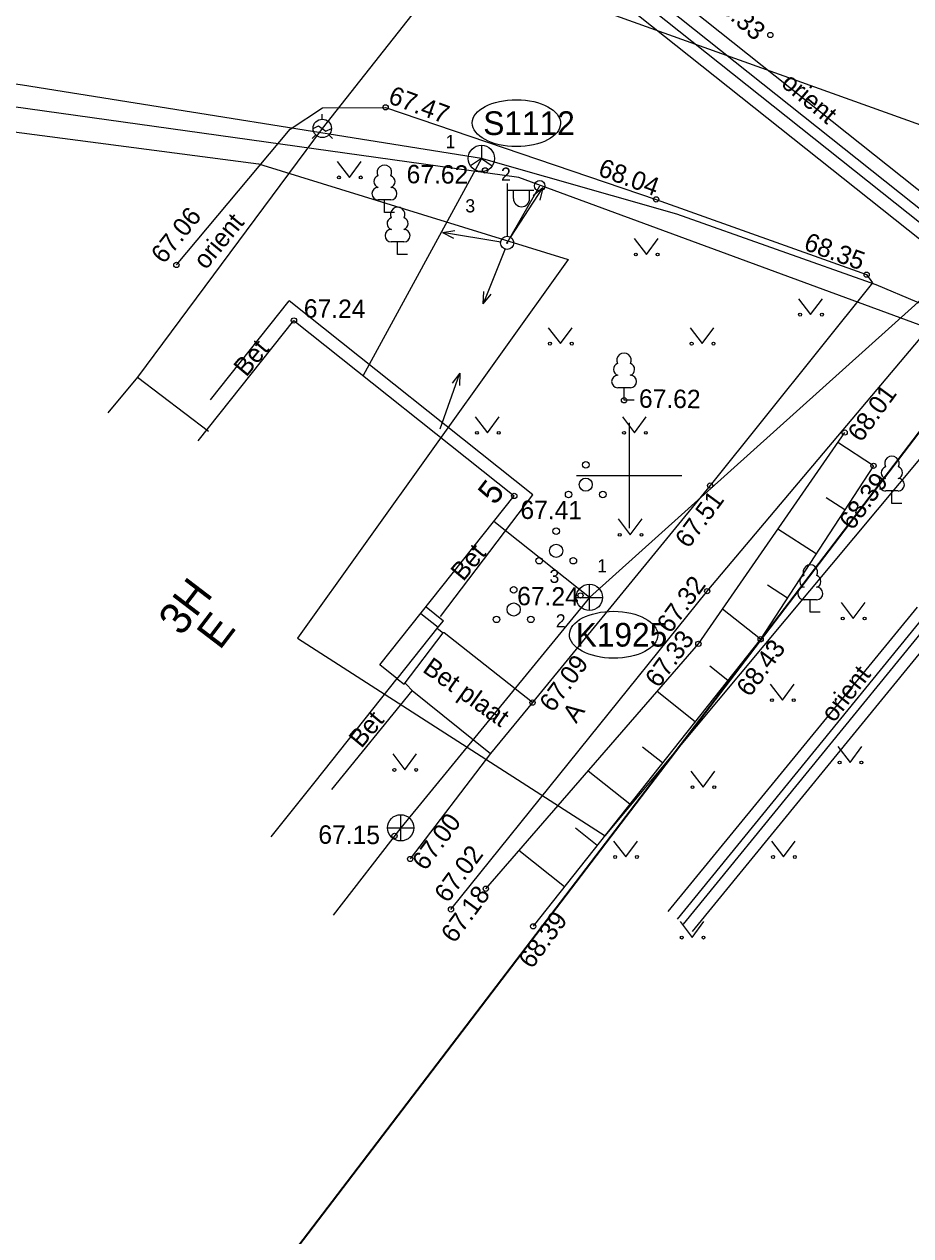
# Model space of a CAD drawing. Extents: x 640152 to 644427, y 6454078 to 6458531.
# Drawn here: x 640977 to 641010.7, y 6454971.1 to 6455017.15 of the extents above; entities that cross this region are included whole.
import ezdxf

# ---------------------------------------------------------------- set-up
doc = ezdxf.new("R2010")
doc.units = 0
for name, color, linetype in [('GKAEV', 7, 'Continuous'), ('GTRASS', 7, 'Continuous'), ('HALJASTUS', 7, 'Continuous'), ('HOONE', 7, 'Continuous'), ('HOONEDET', 7, 'Continuous'), ('KAEVU_NR', 7, 'Continuous'), ('KKAEV', 7, 'Continuous'), ('KORGUS', 7, 'Continuous'), ('KTRASS', 7, 'Continuous'), ('MOOTPIIR', 7, 'Continuous'), ('MPOHULIIN', 7, 'Continuous'), ('PIIR', 7, 'Continuous'), ('POST', 7, 'Continuous'), ('PUU', 7, 'Continuous'), ('RELJEEF', 7, 'Continuous'), ('SIKAEV', 7, 'Continuous'), ('SITRASS', 7, 'Continuous'), ('TEE', 7, 'Continuous'), ('TORU_NR', 7, 'Continuous'), ('TTRASS', 7, 'Continuous'), ('VORK', 7, 'Continuous')]:
    doc.layers.add(name, color=color, linetype=linetype)

msp = doc.modelspace()

# ---------------------------------------------------------------- linework, layer by layer
at = {"layer": 'GKAEV'}
for p, q in [((640988.332, 6455013.542), (640988.332, 6455013.739)), ((640987.986, 6455013.192), (640988.193, 6455013.296)), ((640988.193, 6455013.296), (640988.47, 6455013.088)), ((640988.084, 6455012.944), (640987.945, 6455012.805)), ((640988.47, 6455013.088), (640988.678, 6455013.192)), ((640988.579, 6455012.944), (640988.719, 6455012.805))]:
    msp.add_line(p, q, dxfattribs=at)
msp.add_circle((640988.332, 6455013.192), 0.35, dxfattribs=at)
at = {"layer": 'GTRASS'}
msp.add_line((640981.31, 6455003.74), (640980.179, 6455002.381), dxfattribs=at)
msp.add_lwpolyline([(640998.74, 6455026.41), (640988.332, 6455013.192), (640981.31, 6455003.74), (640984.01, 6455001.68)], dxfattribs=at)
at = {"layer": 'HALJASTUS'}
for p, q in [((640988.903, 6455011.936), (640989.366, 6455011.33)), ((640989.366, 6455011.33), (640989.812, 6455011.936)), ((641000.187, 6455009.007), (641000.65, 6455008.4)), ((641000.65, 6455008.4), (641001.096, 6455009.007)), ((641006.431, 6455006.72), (641006.894, 6455006.113)), ((641006.894, 6455006.113), (641007.34, 6455006.72)), ((640996.922, 6455005.617), (640997.386, 6455005.011)), ((640997.386, 6455005.011), (640997.831, 6455005.617)), ((641002.309, 6455005.617), (641002.772, 6455005.011)), ((641002.772, 6455005.011), (641003.218, 6455005.617)), ((640994.147, 6455002.228), (640994.611, 6455001.622)), ((640994.611, 6455001.622), (640995.056, 6455002.228)), ((640999.738, 6455002.228), (641000.201, 6455001.622)), ((641000.201, 6455001.622), (641000.647, 6455002.228)), ((640999.575, 6454998.349), (641000.038, 6454997.742)), ((641000.038, 6454997.742), (641000.484, 6454998.349)), ((641008.053, 6454995.168), (641008.516, 6454994.561)), ((641008.516, 6454994.561), (641008.962, 6454995.168)), ((641005.359, 6454992.065), (641005.823, 6454991.458)), ((641005.823, 6454991.458), (641006.268, 6454992.065)), ((640991.009, 6454989.414), (640991.472, 6454988.807)), ((640991.472, 6454988.807), (640991.917, 6454989.414)), ((641007.93, 6454989.697), (641008.394, 6454989.09)), ((641008.394, 6454989.09), (641008.839, 6454989.697)), ((641002.339, 6454988.757), (641002.803, 6454988.151)), ((641002.803, 6454988.151), (641003.248, 6454988.757)), ((640999.401, 6454986.103), (640999.865, 6454985.497)), ((640999.865, 6454985.497), (641000.31, 6454986.103)), ((641005.4, 6454986.103), (641005.864, 6454985.497)), ((641005.864, 6454985.497), (641006.309, 6454986.103)), ((641001.931, 6454983.041), (641002.395, 6454982.434)), ((641002.395, 6454982.434), (641002.84, 6454983.041))]:
    msp.add_line(p, q, dxfattribs=at)
for centre in [(640988.965, 6455011.33), (640989.794, 6455011.33), (641000.249, 6455008.4), (641001.078, 6455008.4), (641006.493, 6455006.113), (641007.322, 6455006.113), (640996.985, 6455005.011), (640997.813, 6455005.011), (641002.371, 6455005.011), (641003.2, 6455005.011), (640994.21, 6455001.622), (640995.038, 6455001.622), (640999.8, 6455001.622), (641000.629, 6455001.622), (640999.637, 6454997.742), (641000.466, 6454997.742), (641008.115, 6454994.561), (641008.944, 6454994.561), (641005.422, 6454991.458), (641006.251, 6454991.458), (640991.071, 6454988.807), (640991.9, 6454988.807), (641007.993, 6454989.09), (641008.822, 6454989.09), (641002.402, 6454988.151), (641003.231, 6454988.151), (640999.464, 6454985.497), (641000.292, 6454985.497), (641005.463, 6454985.497), (641006.291, 6454985.497), (641001.994, 6454982.434), (641002.823, 6454982.434)]:
    msp.add_circle(centre, 0.055, dxfattribs=at)
at = {"layer": 'HOONE'}
for p, q in [((640983.61, 6455001.314), (640987.254, 6455005.891)), ((640987.254, 6455005.891), (640995.629, 6454999.222)), ((640990.517, 6454992.802), (640995.629, 6454999.222)), ((640991.447, 6454992.063), (640992.922, 6454994.017)), ((640991.17, 6454992.282), (640990.517, 6454992.802)), ((640991.17, 6454992.282), (640988.047, 6454988.357)), ((640988.047, 6454988.357), (640986.381, 6454986.265))]:
    msp.add_line(p, q, dxfattribs=at)
at = {"layer": 'HOONEDET'}
for p, q in [((640984.083, 6455002.876), (640987.074, 6455006.635)), ((640992.274, 6454995.008), (640992.943, 6454994.476)), ((640992.075, 6454994.758), (640992.738, 6454994.23)), ((640992.738, 6454994.23), (640992.943, 6454994.476)), ((640991.18, 6454992.274), (640992.738, 6454994.23)), ((640992.706, 6454994.189), (640992.922, 6454994.017)), ((640991.181, 6454992.275), (640991.447, 6454992.063)), ((640988.695, 6454988.058), (640991.753, 6454991.819))]:
    msp.add_line(p, q, dxfattribs=at)
msp.add_lwpolyline([(640992.82, 6454994.634), (640996.334, 6454999.268), (640987.074, 6455006.635)], dxfattribs=at)
at = {"layer": 'KAEVU_NR'}
for centre in [(640995.71, 6455013.392), (640999.404, 6454993.945)]:
    msp.add_ellipse(centre, major_axis=(1.678, -0.009), ratio=0.531431, dxfattribs=at)
at = {"layer": 'KKAEV'}
for p, q in [((640998.485, 6454994.866), (640998.485, 6454995.866)), ((640997.985, 6454995.366), (640998.985, 6454995.366)), ((640991.311, 6454986.105), (640991.311, 6454987.105)), ((640990.811, 6454986.605), (640991.811, 6454986.605))]:
    msp.add_line(p, q, dxfattribs=at)
for centre in [(640998.485, 6454995.366), (640991.311, 6454986.605)]:
    msp.add_circle(centre, 0.5, dxfattribs=at)
at = {"layer": 'KORGUS'}
for centre in [(641005.362, 6455016.744), (640990.738, 6455013.993), (640994.518, 6455011.596), (641001.022, 6455010.495), (640982.786, 6455008.003), (641009.022, 6455007.634), (640987.254, 6455005.891), (640999.801, 6455002.858), (641008.188, 6455001.631), (641009.282, 6455000.369), (641003.075, 6454999.617), (640995.629, 6454999.222), (640998.144, 6454995.44), (641002.963, 6454995.603), (641002.627, 6454993.599), (641004.993, 6454993.773), (640996.324, 6454991.365), (640991.077, 6454986.297), (640991.672, 6454985.422), (640994.548, 6454984.29), (640993.223, 6454983.505), (640996.348, 6454982.862)]:
    msp.add_circle(centre, 0.1, dxfattribs=at)
at = {"layer": 'KTRASS'}
for p, q in [((641019.523, 6455014.267), (640998.485, 6454995.366)), ((640998.485, 6454995.366), (640994.858, 6454998.254)), ((640998.485, 6454995.366), (640991.311, 6454986.605))]:
    msp.add_line(p, q, dxfattribs=at)
msp.add_lwpolyline([(640991.311, 6454986.605), (640988.747, 6454983.286)], dxfattribs=at)
at = {"layer": 'MOOTPIIR'}
msp.add_lwpolyline([(640946.143, 6455017.057), (640985.902, 6455011.841), (640997.679, 6455008.204), (640987.385, 6454993.809), (640999.083, 6454986.301), (641012.012, 6455001.773), (641026.373, 6454989.565), (641018.007, 6454978.966), (641023.1, 6454974.55), (641033.223, 6454985.913), (641043.296, 6454980.543), (641024.23, 6454910.491)], dxfattribs=at)
at = {"layer": 'MPOHULIIN'}
for p, q in [((640995.485, 6455009.05), (640996.72, 6455010.93)), ((640996.72, 6455010.93), (640996.347, 6455010.636)), ((640996.72, 6455010.93), (640996.596, 6455010.471)), ((640992.898, 6455009.237), (640993.368, 6455009.31)), ((640992.898, 6455009.237), (640993.319, 6455009.016)), ((640995.118, 6455008.871), (640992.898, 6455009.237)), ((640995.347, 6455008.841), (640995.347, 6455008.841)), ((640995.365, 6455008.83), (640995.365, 6455008.83)), ((640995.371, 6455008.844), (640995.371, 6455008.844)), ((640995.279, 6455008.612), (640994.445, 6455006.523)), ((640994.445, 6455006.523), (640994.474, 6455006.997)), ((640994.445, 6455006.523), (640994.751, 6455006.886)), ((640992.809, 6455001.769), (640993.561, 6455003.89)), ((640993.561, 6455003.89), (640993.269, 6455003.515)), ((640993.561, 6455003.89), (640993.55, 6455003.415)), ((640992.726, 6455001.534), (640992.726, 6455001.534))]:
    msp.add_line(p, q, dxfattribs=at)
at = {"layer": 'PIIR'}
for points in [[(641063.52, 6455021.11), (641014.02, 6455059.49), (640983.88, 6455020.26), (640996.79, 6455018.46), (641026.69, 6455007.73), (641040.36, 6454998.79), (641056.1, 6454999.29)], [(640995.8, 6455011.33), (640952.49, 6455017.38), (640909.51, 6454963.12), (640953.5, 6454921.27), (640977.93, 6454951.94), (640977.24, 6454957.34), (641013.46, 6455004.83)], [(641028.94, 6454922.17), (641048.35, 6454976.47), (641041.64, 6454984.3), (641013.42, 6455004.83), (640977.2, 6454957.33), (640977.93, 6454951.98), (640953.49, 6454921.28), (641006.38, 6454870.97)]]:
    msp.add_lwpolyline(points, close=True, dxfattribs=at)
at = {"layer": 'POST'}
for p, q in [((640995.36, 6455008.841), (640996.596, 6455011.013)), ((640995.371, 6455009.094), (640995.371, 6455011.094)), ((640995.371, 6455010.844), (640996.371, 6455010.844)), ((640995.598, 6455010.523), (640995.598, 6455010.844)), ((640996.211, 6455010.523), (640996.211, 6455010.844)), ((640995.371, 6455008.844), (640995.371, 6455008.844))]:
    msp.add_line(p, q, dxfattribs=at)
for centre, radius in [((640996.596, 6455011.013), 0.2), ((640995.36, 6455008.841), 0.25), ((640995.36, 6455008.841), 0.0234)]:
    msp.add_circle(centre, radius, dxfattribs=at)
msp.add_arc((640995.905, 6455010.523), 0.306, 180, 0, dxfattribs=at)
at = {"layer": 'PUU'}
for p, q in [((640990.934, 6455010.475), (640990.454, 6455010.475)), ((640990.694, 6455010), (640990.694, 6455010.475)), ((640991.074, 6455010), (640990.694, 6455010)), ((640991.435, 6455008.878), (640990.955, 6455008.878)), ((640991.195, 6455008.403), (640991.195, 6455008.878)), ((640991.575, 6455008.403), (640991.195, 6455008.403)), ((641000.041, 6455003.333), (640999.561, 6455003.333)), ((640999.801, 6455002.858), (640999.801, 6455003.333)), ((641000.181, 6455002.858), (640999.801, 6455002.858)), ((641010.222, 6454999.41), (641009.742, 6454999.41)), ((641009.982, 6454998.935), (641009.982, 6454999.41)), ((641010.362, 6454998.935), (641009.982, 6454998.935)), ((641007.121, 6454995.278), (641006.641, 6454995.278)), ((641006.881, 6454994.803), (641006.881, 6454995.278)), ((641007.261, 6454994.803), (641006.881, 6454994.803))]:
    msp.add_line(p, q, dxfattribs=at)
for centre, radius in [((640998.345, 6455000.401), 0.125), ((640998.345, 6454999.651), 0.25), ((640997.695, 6454999.276), 0.125), ((640998.995, 6454999.276), 0.125), ((640997.223, 6454997.885), 0.125), ((640997.223, 6454997.135), 0.25), ((640996.573, 6454996.76), 0.125), ((640997.873, 6454996.76), 0.125), ((640995.606, 6454995.655), 0.125), ((640995.606, 6454994.905), 0.25), ((640994.956, 6454994.53), 0.125), ((640996.256, 6454994.53), 0.125)]:
    msp.add_circle(centre, radius, dxfattribs=at)
for centre, radius, start, end in [((640990.694, 6455011.52), 0.277, 332.5799, 207.4201), ((640990.524, 6455011.173), 0.233, 109.0217, 253.1415), ((640990.864, 6455011.173), 0.233, 286.8508, 70.9859), ((640990.457, 6455010.713), 0.238, 90.0016, 269.3953), ((640990.932, 6455010.713), 0.238, 270.6047, 89.9984), ((640991.195, 6455009.923), 0.277, 332.5799, 207.4201), ((640991.025, 6455009.575), 0.233, 109.0217, 253.1415), ((640991.365, 6455009.575), 0.233, 286.8508, 70.9859), ((640990.957, 6455009.115), 0.238, 90.0016, 269.3953), ((640991.432, 6455009.115), 0.238, 270.6047, 89.9984), ((640999.801, 6455004.378), 0.277, 332.5799, 207.4201), ((640999.631, 6455004.031), 0.233, 109.0217, 253.1415), ((640999.971, 6455004.031), 0.233, 286.8508, 70.9859), ((640999.564, 6455003.571), 0.238, 90.0016, 269.3953), ((641000.039, 6455003.571), 0.238, 270.6047, 89.9984), ((641009.982, 6455000.455), 0.277, 332.5799, 207.4201), ((641009.812, 6455000.107), 0.233, 109.0217, 253.1415), ((641010.152, 6455000.107), 0.233, 286.8508, 70.9859), ((641009.744, 6454999.647), 0.238, 90.0016, 269.3953), ((641010.219, 6454999.647), 0.238, 270.6047, 89.9984), ((641006.881, 6454996.323), 0.277, 332.5799, 207.4201), ((641006.711, 6454995.976), 0.233, 109.0217, 253.1415), ((641007.051, 6454995.976), 0.233, 286.8508, 70.9859), ((641006.644, 6454995.516), 0.238, 90.0016, 269.3953), ((641007.119, 6454995.516), 0.238, 270.6047, 89.9984)]:
    msp.add_arc(centre, radius, start, end, dxfattribs=at)
at = {"layer": 'RELJEEF'}
for p, q in [((641009.282, 6455000.369), (641007.925, 6455001.251)), ((641008.191, 6454998.692), (641007.489, 6454999.149)), ((641007.101, 6454997.015), (641005.647, 6454997.961)), ((641006.011, 6454995.339), (641005.26, 6454995.827)), ((641004.993, 6454993.773), (641003.543, 6454994.922)), ((641003.751, 6454992.205), (641003.06, 6454992.753)), ((641002.509, 6454990.638), (641001.056, 6454991.789)), ((641001.267, 6454989.07), (641000.506, 6454989.674)), ((641000.025, 6454987.503), (640998.432, 6454988.765)), ((640998.783, 6454985.935), (640997.951, 6454986.594)), ((640997.541, 6454984.367), (640995.807, 6454985.741))]:
    msp.add_line(p, q, dxfattribs=at)
for points in [[(640994.548, 6454984.29), (641002.627, 6454993.599), (641008.188, 6455001.631)], [(641009.282, 6455000.369), (641004.993, 6454993.773), (640996.348, 6454982.862)]]:
    msp.add_lwpolyline(points, dxfattribs=at)
at = {"layer": 'SIKAEV'}
for p, q in [((640994.379, 6455012.551), (640994.379, 6455012.051)), ((640994.379, 6455012.051), (640993.964, 6455011.776)), ((640994.379, 6455012.051), (640994.794, 6455011.776))]:
    msp.add_line(p, q, dxfattribs=at)
msp.add_circle((640994.379, 6455012.051), 0.5, dxfattribs=at)
at = {"layer": 'SITRASS'}
msp.add_line((640994.379, 6455012.051), (640989.887, 6455003.794), dxfattribs=at)
msp.add_lwpolyline([(641057.85, 6454972.85), (641049.66, 6454978.71), (641030.18, 6454992.7), (641023.03, 6454998.23), (641012.5, 6455005.93), (641009.39, 6455007.25), (641001.81, 6455009.93), (640994.379, 6455012.051), (640976.94, 6455014.84), (640966.26, 6455016.33), (640954.62, 6455017.86), (640943.95, 6455018.98), (640930.39, 6455019.57), (640917.43, 6455021.26), (640901.68, 6455023.15), (640901.33, 6455023.15), (640898.33, 6455019.31)], dxfattribs=at)
at = {"layer": 'TEE'}
for p, q in [((640996.324, 6454991.365), (640994.729, 6454989.436)), ((640994.729, 6454989.436), (640991.672, 6454985.422))]:
    msp.add_line(p, q, dxfattribs=at)
for points in [[(640982.786, 6455008.003), (640987.106, 6455013.17), (640988.343, 6455013.969), (640990.738, 6455013.993), (641001.022, 6455010.495), (641009.022, 6455007.634), (641009.25, 6455007.325)], [(641009.25, 6455007.325), (641003.075, 6454999.617), (640996.324, 6454991.365)], [(641002.963, 6454995.603), (641011.601, 6455005.853), (641017.485, 6455001.076), (641019.957, 6454998.762)], [(640993.223, 6454983.505), (641002.967, 6454995.609), (641002.963, 6454995.603)], [(640996.324, 6454991.365), (640992.96, 6454994.018), (640992.922, 6454994.017)], [(640991.477, 6454992.102), (640991.537, 6454992.053), (640991.746, 6454991.824), (640994.729, 6454989.436)]]:
    msp.add_lwpolyline(points, dxfattribs=at)
at = {"layer": 'TTRASS'}
for points in [[(641017.854, 6455005.386), (640994.34, 6455024.102), (640996.037, 6455026.398), (640974.449, 6455044.701)], [(641017.5, 6455004.99), (640993.63, 6455023.99), (640995.36, 6455026.33), (640974.144, 6455044.317)], [(641017.272, 6455004.65), (640993.167, 6455023.831), (640994.913, 6455026.264), (640973.891, 6455043.999)], [(641016.967, 6455004.265), (640992.513, 6455023.724), (640994.192, 6455026.064), (640973.582, 6455043.611)], [(641010.942, 6454994.996), (641001.467, 6454983.42)], [(641015.697, 6454991.745), (641011.557, 6454995.066), (641001.815, 6454983.136)], [(641015.51, 6454991.51), (641011.601, 6454994.646), (641002.048, 6454982.946)], [(641011.861, 6454994.252), (641002.396, 6454982.661)]]:
    msp.add_lwpolyline(points, dxfattribs=at)
at = {"layer": 'VORK'}
for p, q in [((641000, 6455002), (641000, 6454998)), ((640998, 6455000), (641002, 6455000))]:
    msp.add_line(p, q, dxfattribs=at)

# ---------------------------------------------------------------- texts
at = {"layer": 'GTRASS'}
msp.add_text('orient', height=0.7, rotation=50.5156, dxfattribs=at).set_placement((640983.91, 6455007.79))
at = {"layer": 'HOONE'}
for s, height, rotation, p in [('5', 0.9, 52.4291, (640994.892, 6454998.84)), ('3H', 1.2, 52.6557, (640982.973, 6454993.853)), ('E', 1.2, 52.6557, (640984.434, 6454993.328))]:
    msp.add_text(s, height=height, rotation=rotation, dxfattribs=at).set_placement(p)
at = {"layer": 'KAEVU_NR'}
for s, p in [('S1112', (640994.45, 6455012.942)), ('K1925', (640997.964, 6454993.495))]:
    msp.add_text(s, height=0.9, dxfattribs=at).set_placement(p)
at = {"layer": 'KORGUS'}
for s, rotation, p in [('68.33', 318.8778, (641003.019, 6455018.034)), ('67.47', 339.8338, (640990.795, 6455014.167)), ('68.04', 339.8338, (640998.773, 6455011.415)), ('67.62', 359.5001, (640991.534, 6455011.109)), ('67.06', 51.3501, (640982.311, 6455008.01)), ('68.35', 339.8338, (641006.591, 6455008.596)), ('67.24', 359.5001, (640987.627, 6455006.001)), ('67.62', 359.5001, (641000.365, 6455002.576)), ('68.01', 53.5997, (641008.81, 6455001.228)), ('68.39', 53.5997, (641008.485, 6454997.882)), ('67.41', 359.5001, (640995.86, 6454998.349)), ('67.51', 53.5997, (641002.25, 6454997.193)), ('67.24', 359.5001, (640995.736, 6454995.069)), ('67.32', 53.5997, (641001.553, 6454993.958)), ('67.33', 53.5997, (641001.111, 6454991.891)), ('68.43', 53.5997, (641004.581, 6454991.543)), ('67.09', 53.5997, (640997.093, 6454990.959)), ('67.00', 53.5997, (640992.25, 6454984.939)), ('67.15', 359.5001, (640988.179, 6454986.003)), ('67.02', 53.5997, (640993.096, 6454983.717)), ('67.18', 53.5997, (640993.352, 6454982.185)), ('68.39', 53.5997, (640996.295, 6454981.209))]:
    msp.add_text(s, height=0.7, rotation=rotation, dxfattribs=at).set_placement(p)
at = {"layer": 'TEE'}
for s, rotation, p in [('Bet', 50.2288, (640985.44, 6455003.715)), ('Bet', 50.2288, (640993.689, 6454995.945)), ('Bet plaat', 324.4658, (640992.104, 6454992.56)), ('A', 54.4658, (640997.981, 6454990.545)), ('Bet', 50.2288, (640989.818, 6454989.599))]:
    msp.add_text(s, height=0.7, rotation=rotation, dxfattribs=at).set_placement(p)
at = {"layer": 'TORU_NR'}
for s, p in [('1', (640993.016, 6455012.44)), ('2', (640995.124, 6455011.204)), ('3', (640993.77, 6455010)), ('1', (640998.781, 6454996.317)), ('3', (640996.968, 6454995.917)), ('2', (640997.208, 6454994.223))]:
    msp.add_text(s, height=0.5, dxfattribs=at).set_placement(p)
at = {"layer": 'TTRASS'}
for rotation, p in [(319.7888, (641005.732, 6455014.836)), (52.0663, (641007.775, 6454990.577))]:
    msp.add_text('orient', height=0.7, rotation=rotation, dxfattribs=at).set_placement(p)

doc.saveas('drawing.dxf')
